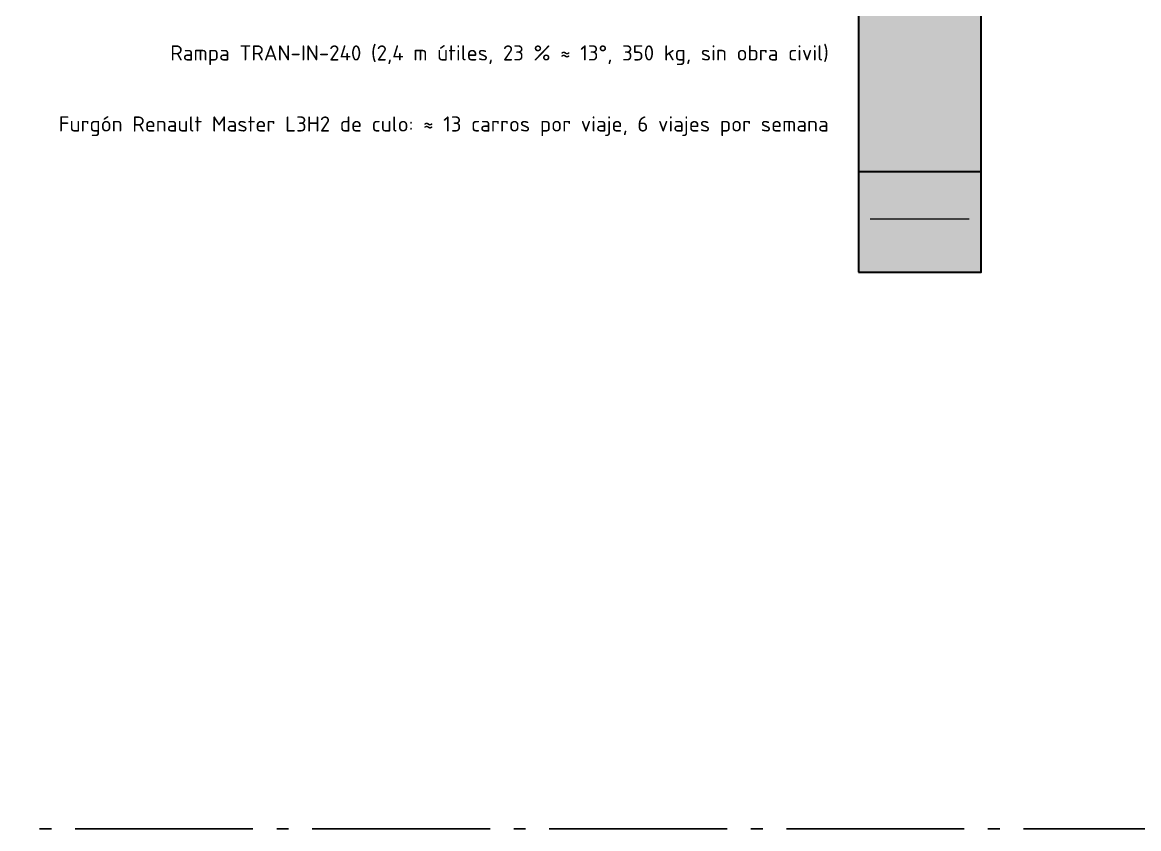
# Model space of a CAD drawing. Header units: millimetres. Extents: x 0 to 1189, y 0 to 841.
# Drawn here: x 372.5 to 466.7, y 294.5 to 362.6 of the extents above; entities that cross this region are included whole.
import ezdxf
from ezdxf.enums import TextEntityAlignment as Align

# ---------------------------------------------------------------- set-up
doc = ezdxf.new("R2010")
doc.units = ezdxf.units.MM
doc.linetypes.add('IRAM-F-TRAZO-PUNTO', pattern=[20, 15, -2, 1, -2])
doc.layers.add('A-EQUIPO', color=30, linetype='CONTINUOUS', lineweight=35, true_color=0xe67800)
doc.layers.add('A-ZONA-LOG', color=5, linetype='IRAM-F-TRAZO-PUNTO', lineweight=25, true_color=0x285ac8)
for name, color, linetype, lineweight in [('A-EQUIPO-FINO', 8, 'CONTINUOUS', 13), ('A-EXTERIOR', 8, 'CONTINUOUS', 25), ('A-TEXTO', 7, 'CONTINUOUS', 18)]:
    doc.layers.add(name, color=color, linetype=linetype, lineweight=lineweight)
doc.styles.add('ISO3098', font='isocpeur.ttf')

msp = doc.modelspace()

# ---------------------------------------------------------------- hatches: boundary and pattern name
at = {"layer": 'A-EXTERIOR', "true_color": 0xfafafa}
h = msp.add_hatch(color=7, dxfattribs=at)
h.dxf.hatch_style = 1
h.paths.add_polyline_path([(443.075, 341.5), (453.425, 341.5), (453.425, 372.5), (443.075, 372.5)])

# ---------------------------------------------------------------- linework, layer by layer
at = {"layer": 'A-EQUIPO'}
msp.add_line((443.075, 350), (453.425, 350), dxfattribs=at)
msp.add_lwpolyline([(443.075, 341.5), (453.425, 341.5), (453.425, 372.5), (443.075, 372.5)], close=True, dxfattribs=at)
at = {"layer": 'A-EQUIPO-FINO'}
msp.add_line((444.075, 346), (452.425, 346), dxfattribs=at)
at = {"layer": 'A-ZONA-LOG'}
msp.add_lwpolyline([(57, 729.5), (57, 294.5), (667, 294.5), (667, 729.5)], dxfattribs=at)

# ---------------------------------------------------------------- texts
at = {"layer": 'A-TEXTO', "style": 'ISO3098'}
for s, p in [('Rampa TRAN-IN-240 (2,4 m útiles, 23 % ≈ 13°, 350 kg, sin obra civil)', (440.575, 360)), ('Furgón Renault Master L3H2 de culo: ≈ 13 carros por viaje, 6 viajes por semana', (440.575, 354))]:
    msp.add_text(s, height=1.28, dxfattribs=at).set_placement(p, align=Align.MIDDLE_RIGHT)

doc.saveas('drawing.dxf')
